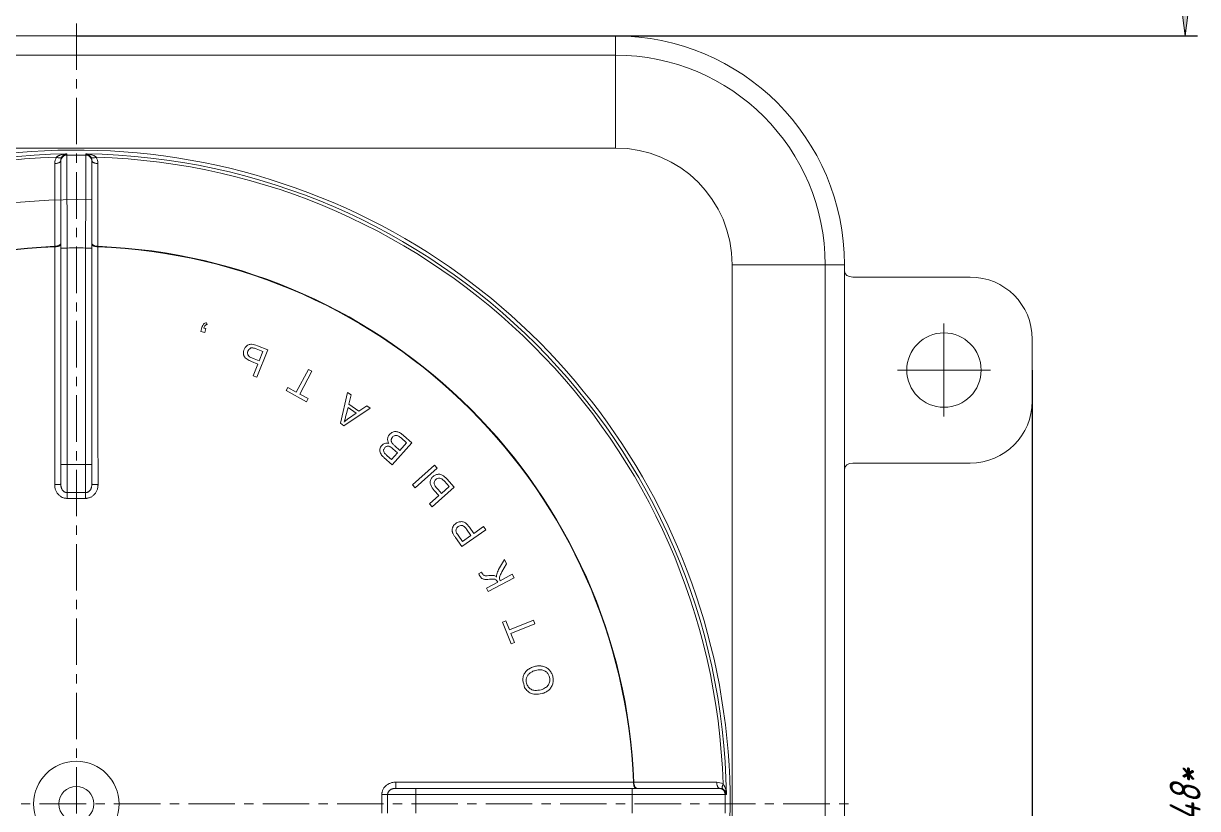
# Model space of a CAD drawing. Header units: millimetres. Extents: x -678 to 749, y -406 to 604.
# Drawn here: x -8.5 to 180.9, y -0.7 to 125.9 of the extents above; entities that cross this region are included whole.
import ezdxf

# ---------------------------------------------------------------- set-up
doc = ezdxf.new("R2010")
doc.units = ezdxf.units.MM
doc.linetypes.add('K5LT_AXLED', pattern=[12, 7.5, -1.5, 1.5, -1.5])
doc.linetypes.add('K5LT_THIN', pattern=[0])
doc.styles.add('KDIMTEXTSTYLE', font='GOST_AU.SHX', dxfattribs={"width": 0.96, "oblique": 15, "height": 5})
doc.dimstyles.new('KDIMSTYLE (1.00)', dxfattribs={"dimtxt": 5, "dimasz": 1, "dimexe": 2, "dimexo": 0, "dimgap": 1, "dimtad": 1, "dimtxsty": 'KDIMTEXTSTYLE', "dimsah": 1, "dimcen": 0, "dimdle": 1, "dimadec": 0, "dimazin": 0, "dimtfac": 0.667, "dimtmove": 0, "dimatfit": 3, "dimfxl": 1, "dimtvp": 1, "dimtolj": 1, "dimtzin": 0, "dimarcsym": 0})

# ---------------------------------------------------------------- blocks, each defined once
blk = doc.blocks.new('U5')
at = {"color": 30, "linetype": 'K5LT_AXLED', "lineweight": 18, "true_color": 0xff8000}
for q in [(140, 78), (132, 70), (140, 62), (148, 70)]:
    blk.add_line((140, 70), q, dxfattribs=at)
blk = doc.blocks.new('KDIMARROW_01')
blk.add_hatch(color=0).paths.add_polyline_path([(-5, -0.66), (0, 0), (-5, 0.66), (-4.5, 0)])
at = {"color": 0, "linetype": 'K5LT_THIN', "lineweight": 18}
for p, q in [((-4.5, 0), (-5, 0.66)), ((-5, 0.66), (0, 0)), ((0, 0), (-5, -0.66)), ((-5, -0.66), (-4.5, 0)), ((0, 0), (-1, 0))]:
    blk.add_line(p, q, dxfattribs=at)
blk = doc.blocks.new('U3')
at = {"color": 30, "linetype": 'K5LT_AXLED', "lineweight": 18, "true_color": 0xff8000}
for p, q in [((0, 125.928), (0, -134.296)), ((-125.928, 0), (125.928, 0))]:
    blk.add_line(p, q, dxfattribs=at)
at = {"color": 7, "linetype": 'K5LT_THIN', "lineweight": 18}
for p, q in [((87, 123.928), (-87, 123.928)), ((87, 123.928), (87, 120.828)), ((-87, 120.828), (87, 120.828)), ((87, 120.828), (87, 105.833)), ((-87, 105.833), (87, 105.833)), ((-1.514, 104.693), (-1.514, 104.891)), ((1.514, 104.693), (1.514, 104.891)), ((-3.481, 89.969), (-3.483, 103.331)), ((-2.5, 103.694), (-2.5, 103.831)), ((-2.5, 89.697), (-2.5, 103.694)), ((2.5, 103.694), (2.5, 103.831)), ((2.5, 89.697), (2.5, 103.694)), ((3.481, 89.969), (3.483, 103.331)), ((-3.484, 89.894), (-3.481, 89.969)), ((-2.5, 54.785), (-2.5, 89.697)), ((-1.5, 89.697), (-2.5, 89.697)), ((-1.5, 54.785), (-1.5, 89.697)), ((1.5, 54.785), (1.5, 89.697)), ((1.5, 89.697), (2.5, 89.697)), ((2.5, 54.785), (2.5, 89.697)), ((3.484, 89.894), (3.481, 89.969)), ((120.828, 87), (105.833, 87)), ((105.833, 87), (105.833, -87)), ((123.928, 87), (120.828, 87)), ((120.828, 87), (120.828, -87)), ((123.928, 85.982), (123.928, 87)), ((123.928, 85.982), (123.928, 54.018)), ((125.282, 85), (144.243, 85)), ((20.262, 76.873), (20.091, 76.232)), ((20.091, 76.232), (20.73, 76.061)), ((20.902, 76.702), (20.584, 76.787)), ((20.73, 76.061), (20.902, 76.702)), ((21.118, 77.358), (21.027, 77.641)), ((30.884, 73.272), (29.212, 73.937)), ((154.24, 75.003), (154.24, 64.997)), ((28.17, 73.565), (28.102, 73.537)), ((30.105, 73.007), (29.039, 73.431)), ((29.132, 68.862), (30.884, 73.272)), ((29.497, 71.479), (30.105, 73.007)), ((28.247, 71.394), (29.298, 70.976)), ((29.298, 70.976), (28.55, 69.093)), ((28.717, 71.789), (29.497, 71.479)), ((37.473, 70.113), (35.486, 66.428)), ((38.025, 69.816), (37.473, 70.113)), ((28.55, 69.093), (29.132, 68.862)), ((36.038, 66.131), (38.025, 69.816)), ((34.107, 67.172), (33.841, 66.679)), ((33.841, 66.679), (37.146, 64.897)), ((35.486, 66.428), (34.107, 67.172)), ((43.763, 66.406), (42.629, 61.406)), ((44.348, 65.997), (43.763, 66.406)), ((37.412, 65.39), (36.038, 66.131)), ((37.146, 64.897), (37.412, 65.39)), ((43.976, 64.502), (44.348, 65.997)), ((45.598, 63.366), (43.976, 64.502)), ((43.182, 61.019), (47.394, 63.864)), ((43.841, 63.972), (43.492, 62.612)), ((45.157, 63.051), (43.841, 63.972)), ((43.932, 62.209), (45.157, 63.051)), ((46.849, 64.245), (45.598, 63.366)), ((47.394, 63.864), (46.849, 64.245)), ((42.629, 61.406), (43.182, 61.019)), ((53.278, 58.257), (52.397, 59.041)), ((54.119, 58.258), (52.769, 59.459)), ((50.963, 54.713), (54.119, 58.258)), ((51.821, 56.619), (51.056, 57.3)), ((51.375, 57.766), (52.193, 57.038)), ((52.193, 57.038), (53.278, 58.257)), ((49.636, 55.894), (50.963, 54.713)), ((50.16, 56.177), (50.868, 55.548)), ((50.868, 55.548), (51.821, 56.619)), ((125.282, 55), (144.243, 55)), ((-2.5, 54.785), (-2.5, 51.58)), ((-2.5, 54.785), (-1.5, 54.785)), ((-1.5, 54.785), (-1.5, 50.227)), ((2.5, 54.785), (1.5, 54.785)), ((1.5, 54.785), (1.5, 50.227)), ((2.5, 54.785), (2.5, 51.58)), ((57.793, 54.642), (54.247, 51.486)), ((54.664, 51.018), (58.21, 54.173)), ((58.21, 54.173), (57.793, 54.642)), ((123.928, -54.018), (123.928, 54.018)), ((54.247, 51.486), (54.664, 51.018)), ((58.917, 50.101), (60.145, 51.195)), ((60.145, 51.195), (59.383, 52.051)), ((60.961, 51.081), (59.763, 52.428)), ((1.5, 50.227), (-1.5, 50.227)), ((58.513, 49.742), (56.999, 48.394)), ((57.416, 47.926), (60.961, 51.081)), ((57.761, 50.587), (58.513, 49.742)), ((58.358, 50.729), (58.917, 50.101)), ((56.999, 48.394), (57.416, 47.926)), ((61.708, 44.787), (61.63, 44.737)), ((62.192, 41.506), (66.08, 44.228)), ((63.681, 43.314), (62.979, 44.317)), ((64.14, 43.635), (63.443, 44.63)), ((65.721, 44.742), (64.14, 43.635)), ((66.08, 44.228), (65.721, 44.742)), ((61.168, 42.97), (62.192, 41.506)), ((61.597, 43.333), (62.292, 42.341)), ((62.292, 42.341), (63.681, 43.314)), ((69.066, 39.414), (68.139, 37.806)), ((68.677, 37.421), (69.436, 38.729)), ((69.436, 38.729), (69.066, 39.414)), ((65.392, 37.382), (64.913, 37.124)), ((65.393, 37.38), (65.392, 37.382)), ((65.396, 37.374), (65.393, 37.38)), ((65.399, 37.367), (65.396, 37.374)), ((65.404, 37.359), (65.399, 37.367)), ((65.41, 37.347), (65.404, 37.359)), ((65.417, 37.333), (65.41, 37.347)), ((65.426, 37.314), (65.417, 37.333)), ((65.438, 37.291), (65.426, 37.314)), ((65.447, 37.273), (65.438, 37.291)), ((65.449, 37.269), (65.447, 37.273)), ((65.456, 37.254), (65.449, 37.269)), ((65.469, 37.228), (65.456, 37.254)), ((65.479, 37.209), (65.469, 37.228)), ((65.486, 37.194), (65.479, 37.209)), ((65.492, 37.183), (65.486, 37.194)), ((65.496, 37.175), (65.492, 37.183)), ((65.499, 37.168), (65.496, 37.175)), ((65.502, 37.164), (65.499, 37.168)), ((65.504, 37.16), (65.502, 37.164)), ((65.505, 37.158), (65.504, 37.16)), ((65.506, 37.157), (65.505, 37.158)), ((65.845, 36.834), (65.821, 36.842)), ((66.46, 34.247), (70.638, 36.499)), ((70.341, 37.051), (68.386, 35.997)), ((70.638, 36.499), (70.341, 37.051)), ((67.992, 35.785), (66.163, 34.799)), ((66.163, 34.799), (66.46, 34.247)), ((69.305, 29.533), (68.784, 29.327)), ((68.784, 29.327), (70.17, 25.837)), ((69.883, 28.077), (69.305, 29.533)), ((73.774, 29.623), (69.883, 28.077)), ((70.115, 27.495), (74.005, 29.04)), ((74.005, 29.04), (73.774, 29.623)), ((70.691, 26.044), (70.115, 27.495)), ((70.17, 25.837), (70.691, 26.044)), ((76.365, 20.393), (76.348, 20.459)), ((54.785, 2.5), (51.58, 2.5)), ((54.785, 2.5), (89.697, 2.5)), ((54.785, 2.5), (54.785, 1.5)), ((89.697, 2.5), (103.694, 2.5)), ((89.697, 1.5), (89.697, 2.5)), ((89.894, 3.484), (89.969, 3.481)), ((89.969, 3.481), (103.331, 3.483)), ((103.694, 2.5), (103.831, 2.5)), ((54.785, 1.5), (50.227, 1.5)), ((50.227, -1.5), (50.227, 1.5)), ((54.785, 1.5), (89.697, 1.5)), ((104.693, 1.514), (104.891, 1.514))]:
    blk.add_line(p, q, dxfattribs=at)
for centre, radius in [((140, 70), 6), ((0, 0), 6.886), ((0, 0), 2.825)]:
    blk.add_circle(centre, radius, dxfattribs=at)
for centre, radius, start, end in [((87, 87), 36.928, 0, 90), ((87, 87), 33.828, 0, 90), ((0, 0), 105.5, 358.62681, 221.26681), ((0, 0), 104.902, 90.82719, 179.17281), ((0, 0), 104.402, 91.76362, 178.23638), ((0, 0), 104.704, 89.17123, 90.82877), ((0, 0), 104.902, 0.82719, 89.17281), ((0, 0), 104.402, 1.76362, 88.23638), ((87, 87), 18.833, 0, 90), ((0, 0), 97.5, 88.53072, 340), ((0, 0), 90.037, 92.21551, 177.78449), ((0, 0), 89.961, 92.21921, 177.78079), ((0, 0), 89.709, 89.04193, 90.95807), ((0, 0), 90.037, 2.21551, 87.78449), ((0, 0), 89.961, 2.21921, 87.78079), ((21.87, 76.443), 1.664, 152.66235, 165), ((21.126, 76.827), 0.827, 135.13058, 152.66235), ((21.053, 76.9), 0.723, 115.30383, 135.13058), ((22.138, 76.316), 1.624, 152.88751, 163.11922), ((21.222, 76.785), 0.595, 135.94284, 152.88751), ((21.18, 76.632), 1.021, 98.63645, 115.30383), ((21.156, 76.848), 0.504, 116.24797, 135.94283), ((21.214, 76.73), 0.635, 98.73053, 116.24797), ((28.408, 72.755), 1.463, 116.20621, 137.10309), ((28.184, 73.21), 0.955, 84.86912, 116.20622), ((27.968, 70.805), 3.37, 68.33333, 84.86912), ((28.581, 72.768), 1.626, 178.18726, 184.38395), ((28.427, 72.773), 1.472, 171.67425, 178.18726), ((27.981, 72.722), 1.024, 184.38395, 194.17019), ((28.391, 72.778), 1.435, 164.99725, 171.67425), ((28.008, 72.729), 1.052, 194.17019, 203.82469), ((28.396, 72.777), 1.441, 158.33333, 164.99725), ((28.078, 72.76), 1.129, 203.82469, 212.841), ((28.375, 72.786), 1.418, 137.10309, 158.33333), ((28.318, 72.915), 1.415, 212.841, 220.8927), ((28.177, 72.792), 1.227, 220.89269, 239.19313), ((28.314, 72.743), 0.692, 175.92668, 195.96082), ((28.517, 72.729), 0.895, 158.33333, 175.92668), ((28.307, 72.741), 0.685, 195.96081, 216.13614), ((28.6, 72.696), 0.984, 138.8227, 158.33333), ((28.356, 72.777), 0.745, 216.13614, 235.47433), ((28.499, 72.784), 0.851, 117.81603, 138.8227), ((28.873, 73.528), 1.657, 235.47433, 244.48349), ((32.062, 80.21), 9.061, 244.48349, 248.33333), ((28.364, 72.969), 0.627, 81.20947, 108.00728), ((28.051, 70.944), 2.676, 68.33333, 81.20947), ((30.051, 75.937), 4.888, 239.19313, 248.33333), ((24.155, 67.545), 19.957, 343.85053, 345.68768), ((35.822, 64.167), 7.811, 340.91372, 343.85053), ((47.279, 57.361), 5.89, 129.27434, 133.79188), ((47.505, 57.085), 6.247, 124.88767, 129.27434), ((51.306, 58.833), 1.083, 175.5349, 185.54584), ((51.349, 58.83), 1.126, 165.9026, 175.5349), ((51.377, 58.84), 1.154, 185.54584, 195.24261), ((51.323, 58.837), 1.098, 156.15163, 165.9026), ((51.37, 58.816), 1.15, 146.82364, 156.15163), ((51.568, 58.686), 1.387, 138.33333, 146.82364), ((51.63, 58.631), 1.47, 125.56144, 138.33333), ((51.558, 58.733), 1.345, 112.20642, 125.56144), ((51.522, 58.655), 0.716, 173.04766, 182.49926), ((51.542, 58.653), 0.735, 163.84489, 173.04766), ((51.555, 58.649), 0.749, 154.72496, 163.84489), ((51.596, 58.629), 0.795, 146.12108, 154.72496), ((51.742, 58.532), 0.97, 138.33333, 146.12108), ((51.738, 58.535), 0.965, 125.14417, 138.33333), ((51.613, 58.596), 1.493, 100.16877, 112.20642), ((51.6, 58.731), 0.725, 109.92014, 125.14417), ((51.522, 59.106), 0.975, 85.25817, 100.16877), ((51.626, 58.659), 0.802, 96.15205, 109.92016), ((51.605, 58.856), 0.604, 80.27864, 96.15205), ((51.506, 58.919), 1.163, 72.68516, 85.25817), ((51.573, 58.671), 0.791, 68.02529, 80.27863), ((51.315, 58.304), 1.806, 62.60528, 72.68516), ((51.379, 58.191), 1.31, 58.50912, 68.02529), ((51.565, 58.484), 0.962, 51.3741, 58.7875), ((51.135, 57.958), 2.196, 54.25899, 62.60529), ((48.6, 54.774), 5.711, 48.33333, 51.3741), ((49.875, 56.207), 4.353, 48.33333, 54.25899), ((50.102, 57.061), 1.127, 170.14955, 187.52743), ((50.14, 57.066), 1.165, 187.52743, 204.61592), ((50.26, 57.033), 1.286, 154.85186, 170.14956), ((50.095, 57.111), 1.104, 138.33333, 154.85186), ((50.061, 57.141), 1.059, 122.28971, 138.33333), ((50.103, 57.074), 1.138, 106.81543, 122.28971), ((50.148, 57.011), 0.568, 170.51612, 191.04408), ((50.276, 56.99), 0.697, 153.53834, 170.51613), ((50.192, 57.019), 0.613, 191.04408, 210.79617), ((50.429, 56.913), 0.868, 138.33333, 153.53834), ((50.066, 57.197), 1.01, 89.418, 106.81543), ((50.414, 56.926), 0.849, 122.03714, 138.33333), ((50.265, 57.165), 0.567, 102.06489, 122.03714), ((50.062, 56.795), 1.412, 74.7216, 89.418), ((50.262, 57.179), 0.552, 81.59953, 102.06488), ((51.48, 58.869), 1.261, 195.24261, 204.13715), ((51.816, 59.019), 1.629, 204.13715, 211.9608), ((50.222, 56.906), 0.829, 64.92164, 81.59953), ((50.187, 56.819), 0.922, 53.59278, 65.24731), ((48.054, 53.926), 4.516, 48.33333, 53.59278), ((51.491, 58.654), 0.685, 182.49926, 192.16142), ((51.515, 58.659), 0.709, 192.16142, 201.50382), ((51.636, 58.706), 0.839, 201.50382, 210.09197), ((51.973, 58.902), 1.228, 210.09197, 221.80322), ((53.995, 60.71), 3.942, 221.80322, 228.33333), ((50.364, 57.168), 1.411, 204.61592, 218.93873), ((51.809, 58.336), 3.269, 218.93873, 228.33333), ((50.542, 57.228), 1.019, 210.79616, 223.07014), ((53.834, 60.305), 5.526, 223.07014, 228.33333), ((58.5, 51.777), 1.415, 110.40406, 131.66667), ((58.514, 51.741), 1.454, 89.42841, 110.40406), ((58.519, 52.238), 0.956, 58.17722, 89.42841), ((57.249, 50.191), 3.365, 41.66667, 58.17722), ((57.939, 51.835), 0.851, 172.11771, 205.95906), ((58.577, 51.747), 1.495, 152.27225, 172.11771), ((60.645, 53.153), 3.86, 205.95906, 221.66667), ((58.483, 51.797), 1.388, 131.66667, 152.27225), ((58.459, 51.765), 0.722, 170.49229, 190.13262), ((58.416, 51.772), 0.679, 149.61855, 170.4923), ((58.479, 51.768), 0.742, 190.13262, 209.5019), ((58.62, 51.652), 0.915, 131.66667, 149.61855), ((59.363, 52.268), 1.758, 209.5019, 217.97582), ((65.271, 56.881), 9.254, 217.97582, 221.66667), ((58.905, 51.332), 1.345, 127.4539, 131.66667), ((58.731, 51.559), 1.059, 122.70557, 127.4539), ((58.594, 51.773), 0.804, 102.34923, 122.70557), ((58.547, 51.988), 0.584, 78.42479, 102.34923), ((58.509, 51.802), 0.774, 54.73315, 78.42478), ((57.501, 50.376), 2.52, 41.66667, 54.73315), ((62.166, 43.937), 1.61, 104.43167, 125), ((62.118, 44.125), 1.415, 82.47535, 104.43167), ((62.173, 44.542), 0.995, 51.79211, 82.47536), ((61.665, 44.197), 1.027, 172.32113, 180.27404), ((61.761, 44.198), 1.124, 180.27405, 187.55452), ((61.741, 44.187), 1.104, 164.65061, 172.32113), ((61.971, 44.225), 1.335, 187.55452, 194.23275), ((61.82, 44.165), 1.186, 157.49994, 164.65061), ((62.122, 44.264), 1.491, 194.23275, 200.22345), ((62.514, 44.408), 1.909, 200.22345, 205.51676), ((62.056, 44.068), 1.441, 151.01411, 157.49994), ((62.744, 44.483), 2.149, 204.6784, 211.40177), ((61.991, 44.103), 1.368, 137.5199, 151.01412), ((62.154, 43.955), 1.588, 125, 137.5199), ((61.993, 44.073), 0.737, 160.31834, 179.71902), ((61.963, 44.073), 0.708, 179.71902, 199.52067), ((62.109, 44.134), 0.866, 200.11515, 210.88387), ((62.016, 44.065), 0.762, 141.4167, 160.31834), ((66.441, 46.725), 5.914, 210.88387, 215), ((62.208, 43.912), 1.008, 125, 141.4167), ((62.178, 43.995), 0.922, 100.2066, 120.66941), ((62.138, 44.218), 0.695, 76.60242, 100.2066), ((62.138, 44.221), 0.692, 49.71896, 76.60242), ((61.112, 43.01), 2.279, 35, 49.71896), ((60.768, 42.757), 3.266, 35, 51.79211), ((67.308, 47.269), 7.495, 211.40177, 215), ((64.978, 37.135), 0.0666, 189.93508, 207.36421), ((83.894, 46.925), 21.365, 207.36421, 208.33333), ((66.08, 37.32), 1.127, 208.33333, 222.47934), ((65.996, 37.243), 1.014, 222.47934, 237.40157), ((66.098, 37.402), 1.203, 237.40157, 250.02304), ((66.323, 37.598), 0.929, 208.33333, 225.04502), ((65.969, 37.243), 0.428, 225.04502, 249.76528), ((65.987, 37.097), 0.878, 250.02304, 264.80817), ((66.051, 37.495), 0.692, 252.76192, 269.70953), ((66.072, 38.027), 1.811, 264.80817, 272.09494), ((66.069, 41.082), 4.279, 269.70953, 276.50533), ((65.819, 44.929), 8.718, 272.09494, 275.41433), ((67.226, 31.087), 5.782, 90.32015, 96.67585), ((67.238, 29.675), 6.602, 89.23871, 95.1762), ((67.197, 36.171), 0.698, 71.95356, 90.32015), ((67.315, 35.485), 0.791, 72.03193, 89.23871), ((67.055, 35.735), 1.157, 60.81211, 71.95356), ((67.416, 35.797), 0.463, 43.75964, 72.03193), ((66.949, 35.546), 1.374, 50.5908, 60.81211), ((66.644, 35.058), 1.532, 28.33333, 43.75964), ((68.729, 36.815), 0.931, 165.1799, 192.94856), ((70.812, 36.264), 3.086, 150.03246, 165.1799), ((68.978, 36.423), 0.707, 166.15314, 189.03809), ((69.258, 36.467), 0.991, 189.03809, 208.33333), ((69.759, 36.23), 1.512, 155.0053, 166.15315), ((74.543, 34), 6.79, 149.7507, 155.0053), ((74.089, 19.999), 2.048, 147.51602, 164.19424), ((74.163, 19.952), 2.136, 131.18853, 147.51602), ((74.419, 19.66), 2.524, 117.23505, 131.18853), ((74.191, 19.814), 1.637, 129.33692, 145.47634), ((74.419, 19.536), 1.996, 115.93575, 129.33692), ((74.765, 18.988), 3.279, 105, 117.23505), ((74.855, 18.64), 2.993, 105, 115.93575), ((74.744, 19.064), 3.201, 92.31237, 105), ((74.807, 18.819), 2.808, 87.09201, 105), ((74.716, 19.759), 2.505, 77.96137, 92.31237), ((74.873, 20.128), 1.497, 62.47923, 87.09201), ((74.793, 20.119), 2.138, 61.3205, 77.96136), ((74.779, 19.947), 1.701, 57.73868, 62.47923), ((74.863, 20.08), 1.543, 52.76142, 57.73868), ((74.937, 20.178), 1.421, 32.96436, 52.76142), ((74.893, 20.302), 1.929, 43.79365, 61.3205), ((74.684, 20.014), 1.723, 15, 32.96436), ((74.588, 20.009), 2.352, 29.29106, 43.79365), ((74.527, 19.975), 2.422, 15, 29.29106), ((74.188, 19.971), 2.151, 164.19425, 180.12869), ((74.504, 19.972), 2.467, 180.12869, 181.65491), ((0, 0), 74.737, 14.56548, 15.44298), ((74.084, 19.909), 1.498, 162.69974, 179.27107), ((74.248, 19.907), 1.662, 179.27107, 195), ((74.25, 19.907), 1.664, 195, 216.79891), ((74.028, 19.927), 1.439, 145.47634, 162.69974), ((74.882, 20.021), 1.519, 303.81028, 328.00112), ((74.863, 20.032), 1.541, 328.00113, 350.61289), ((74.824, 20.039), 1.581, 350.61289, 12.93306), ((74.841, 19.965), 2.109, 327.08102, 343.41923), ((74.85, 19.962), 2.1, 343.41923, 359.84653), ((74.485, 19.963), 2.466, 359.84653, 15), ((74.409, 19.927), 2.363, 208.61515, 218.47836), ((74.171, 19.738), 2.059, 218.47836, 241.55071), ((74.241, 19.9), 1.652, 216.79891, 238.67435), ((74.162, 19.72), 2.039, 241.55072, 266.10485), ((74.024, 19.545), 1.236, 238.67435, 267.58595), ((74.114, 21.667), 3.361, 267.58595, 285), ((74.256, 21.1), 3.422, 266.10485, 285), ((74.337, 20.834), 2.498, 285, 303.81028), ((74.436, 20.429), 2.728, 285, 297.90195), ((74.446, 20.41), 2.706, 297.90195, 310.8553), ((74.817, 19.981), 2.138, 310.8553, 327.08102), ((0, 0), 89.709, 359.04193, 0.95807), ((0, 0), 104.704, 359.17123, 0.82877)]:
    blk.add_arc(centre, radius, start, end, dxfattribs=at)
for centre, major_axis, ratio, start_param, end_param in [((125.307, 86), (-1.378, -0.038), 0.7252436, 6.2631755, 7.8159518), ((144.236, 74.997), (7.076, 7.076), 0.999315, 5.4981298, 7.0682409), ((144.236, 65.003), (-7.076, 7.076), 0.999315, 2.3565371, 3.9266482), ((125.307, 54), (1.378, -0.038), 0.7252436, 1.6088262, 3.1616025)]:
    blk.add_ellipse(centre, major_axis=major_axis, ratio=ratio, start_param=start_param, end_param=end_param, dxfattribs=at)
for points in [[(-3.483, 103.331), (-3.483, 103.683), (-3.396, 104.031), (-3.213, 104.353)], [(3.483, 103.331), (3.483, 103.683), (3.396, 104.031), (3.213, 104.353)], [(1.5, 49.297), (0.5, 49.299), (-0.5, 49.299), (-1.5, 49.297)], [(103.331, 3.483), (103.683, 3.483), (104.031, 3.396), (104.353, 3.213)], [(49.301, 0), (49.297, 0.5), (49.304, 1), (49.297, 1.5)], [(49.297, -1.5), (49.304, -1), (49.297, -0.5), (49.301, 0)]]:
    blk.add_open_spline(points, degree=3, dxfattribs=at)
for points, knots in [([(-3.213, 104.353), (-3.174, 104.387), (-3.094, 104.448), (-2.973, 104.524), (-2.857, 104.586), (-2.736, 104.642), (-2.597, 104.697), (-2.429, 104.753), (-2.233, 104.804), (-2.01, 104.847), (-1.768, 104.878), (-1.6, 104.888), (-1.514, 104.891)], [0, 0, 0, 0, 1.0844831, 2.0841679, 2.9990545, 3.8845055, 4.936497, 6.1989004, 7.6939587, 9.328401, 11.12295, 13, 13, 13, 13]), ([(-3.213, 104.353), (-3.152, 104.327), (-3.037, 104.284), (-2.88, 104.244), (-2.743, 104.225), (-2.626, 104.223), (-2.525, 104.239), (-2.43, 104.276), (-2.383, 104.318), (-2.364, 104.35)], [0, 0, 0, 0, 1.5745467, 3.0036237, 4.2683438, 5.5740649, 6.8385622, 8.0807228, 10, 10, 10, 10]), ([(-2.5, 103.694), (-2.5, 103.762), (-2.487, 103.891), (-2.433, 104.068), (-2.354, 104.222), (-2.255, 104.356), (-2.135, 104.472), (-1.993, 104.569), (-1.837, 104.64), (-1.674, 104.682), (-1.567, 104.692), (-1.514, 104.693)], [0, 0, 0, 0, 1.5725562, 3.0009838, 4.2629071, 5.5585007, 6.8476247, 8.1068869, 9.5121975, 10.794646, 12, 12, 12, 12]), ([(-2.5, 103.831), (-2.5, 103.861), (-2.498, 103.898), (-2.494, 103.943), (-2.491, 103.973), (-2.486, 104.006), (-2.478, 104.046), (-2.467, 104.097), (-2.437, 104.201), (-2.399, 104.287), (-2.364, 104.35)], [0, 0, 0, 0, 1.6534585, 2.2715194, 2.8926311, 3.5456504, 4.3643777, 5.387311, 6.7814775, 11, 11, 11, 11]), ([(-2.364, 104.35), (-2.344, 104.385), (-2.305, 104.446), (-2.245, 104.521), (-2.188, 104.582), (-2.129, 104.638), (-2.059, 104.693), (-1.974, 104.75), (-1.874, 104.802), (-1.761, 104.846), (-1.641, 104.877), (-1.557, 104.888), (-1.514, 104.891)], [0, 0, 0, 0, 1.1103498, 2.1017407, 3.0051846, 3.8635707, 4.9194611, 6.2110823, 7.7437205, 9.3850736, 11.1532252, 13, 13, 13, 13]), ([(-1.5, 89.697), (-1.501, 90.378), (-1.502, 91.654), (-1.504, 93.43), (-1.506, 95.024), (-1.507, 96.525), (-1.508, 97.962), (-1.51, 99.304), (-1.511, 100.518), (-1.512, 101.592), (-1.513, 102.504), (-1.513, 103.251), (-1.514, 103.837), (-1.514, 104.285), (-1.514, 104.588), (-1.514, 104.679), (-1.514, 104.693)], [0, 0, 0, 0, 1.499825, 2.8078924, 3.977529, 5.1772011, 6.41404, 7.629507, 8.8467109, 10.0550277, 11.2446705, 12.3788733, 13.4977728, 14.5889808, 15.7686046, 17, 17, 17, 17]), ([(1.5, 89.697), (1.501, 90.378), (1.502, 91.654), (1.504, 93.43), (1.506, 95.024), (1.507, 96.525), (1.508, 97.962), (1.51, 99.304), (1.511, 100.518), (1.512, 101.592), (1.513, 102.504), (1.513, 103.251), (1.514, 103.837), (1.514, 104.285), (1.514, 104.588), (1.514, 104.679), (1.514, 104.693)], [0, 0, 0, 0, 1.499825, 2.8078924, 3.977529, 5.1772011, 6.41404, 7.629507, 8.8467109, 10.0550277, 11.2446705, 12.3788733, 13.4977728, 14.5889808, 15.7686046, 17, 17, 17, 17]), ([(3.213, 104.353), (3.174, 104.387), (3.094, 104.448), (2.973, 104.524), (2.857, 104.586), (2.736, 104.642), (2.597, 104.697), (2.429, 104.753), (2.233, 104.804), (2.01, 104.847), (1.768, 104.878), (1.6, 104.888), (1.514, 104.891)], [0, 0, 0, 0, 1.0844831, 2.0841679, 2.9990545, 3.8845055, 4.936497, 6.1989004, 7.6939587, 9.328401, 11.12295, 13, 13, 13, 13]), ([(2.364, 104.35), (2.344, 104.385), (2.305, 104.446), (2.245, 104.521), (2.188, 104.582), (2.129, 104.638), (2.059, 104.693), (1.974, 104.75), (1.874, 104.802), (1.761, 104.846), (1.641, 104.877), (1.557, 104.888), (1.514, 104.891)], [0, 0, 0, 0, 1.1103498, 2.1017407, 3.0051846, 3.8635707, 4.9194611, 6.2110823, 7.7437205, 9.3850736, 11.1532252, 13, 13, 13, 13]), ([(2.5, 103.694), (2.5, 103.762), (2.487, 103.891), (2.433, 104.068), (2.354, 104.222), (2.255, 104.356), (2.135, 104.472), (1.993, 104.569), (1.837, 104.64), (1.674, 104.682), (1.567, 104.692), (1.514, 104.693)], [0, 0, 0, 0, 1.5725562, 3.0009838, 4.2629071, 5.5585007, 6.8476247, 8.1068869, 9.5121975, 10.794646, 12, 12, 12, 12]), ([(3.213, 104.353), (3.152, 104.327), (3.037, 104.284), (2.88, 104.244), (2.743, 104.225), (2.626, 104.223), (2.525, 104.239), (2.43, 104.276), (2.383, 104.318), (2.364, 104.35)], [0, 0, 0, 0, 1.5745686, 3.0036653, 4.2684022, 5.5741376, 6.8386474, 8.0808194, 10, 10, 10, 10]), ([(2.5, 103.831), (2.5, 103.861), (2.498, 103.898), (2.494, 103.943), (2.491, 103.973), (2.486, 104.006), (2.478, 104.046), (2.467, 104.097), (2.437, 104.201), (2.399, 104.287), (2.364, 104.35)], [0, 0, 0, 0, 1.6534585, 2.2715194, 2.8926311, 3.5456504, 4.3643777, 5.387311, 6.7814775, 11, 11, 11, 11]), ([(-3.483, 103.331), (-3.415, 103.331), (-3.286, 103.339), (-3.11, 103.368), (-2.957, 103.408), (-2.825, 103.459), (-2.711, 103.52), (-2.619, 103.589), (-2.553, 103.664), (-2.51, 103.745), (-2.5, 103.801), (-2.5, 103.831)], [0, 0, 0, 0, 1.5759397, 3.0073022, 4.2706819, 5.5703197, 6.8496057, 8.1337264, 9.3895817, 10.6194491, 12, 12, 12, 12]), ([(3.483, 103.331), (3.415, 103.331), (3.288, 103.339), (3.116, 103.367), (2.968, 103.405), (2.836, 103.454), (2.72, 103.514), (2.626, 103.583), (2.556, 103.66), (2.511, 103.743), (2.5, 103.801), (2.5, 103.831)], [0, 0, 0, 0, 1.5754815, 2.9484781, 4.1750707, 5.4370281, 6.736237, 8.0307457, 9.297427, 10.6252216, 12, 12, 12, 12]), ([(-3.484, 89.894), (-3.484, 87.075), (-3.485, 81.652), (-3.487, 73.757), (-3.49, 66.33), (-3.493, 59.024), (-3.496, 54.055), (-3.497, 51.539)], [0, 0, 0, 0, 1.8800531, 3.5385195, 4.9922129, 6.4793731, 8, 8, 8, 8]), ([(-2.5, 90.318), (-2.5, 90.289), (-2.513, 90.234), (-2.567, 90.159), (-2.646, 90.094), (-2.745, 90.037), (-2.865, 89.988), (-3.007, 89.947), (-3.162, 89.917), (-3.325, 89.899), (-3.432, 89.894), (-3.484, 89.894)], [0, 0, 0, 0, 1.5744937, 3.0046585, 4.2681804, 5.5655108, 6.8561904, 8.1169868, 9.5226598, 10.8018154, 12, 12, 12, 12]), ([(-3.481, 89.969), (-3.413, 89.97), (-3.283, 89.978), (-3.107, 90.007), (-2.955, 90.047), (-2.823, 90.098), (-2.709, 90.16), (-2.618, 90.229), (-2.552, 90.304), (-2.51, 90.384), (-2.5, 90.44), (-2.5, 90.469)], [0, 0, 0, 0, 1.5772861, 3.0102223, 4.2757222, 5.5782261, 6.8612554, 8.1491202, 9.4102446, 10.6464253, 12, 12, 12, 12]), ([(2.5, 90.469), (2.5, 90.435), (2.513, 90.37), (2.567, 90.282), (2.646, 90.205), (2.745, 90.138), (2.866, 90.08), (3.002, 90.033), (3.151, 89.999), (3.311, 89.976), (3.422, 89.97), (3.481, 89.969)], [0, 0, 0, 0, 1.5772695, 3.0101397, 4.2755204, 5.5778718, 6.8607483, 8.1484974, 9.4095858, 10.6458054, 12, 12, 12, 12]), ([(3.484, 89.894), (3.416, 89.894), (3.286, 89.901), (3.11, 89.925), (2.957, 89.959), (2.825, 90.003), (2.711, 90.054), (2.616, 90.115), (2.548, 90.182), (2.508, 90.251), (2.5, 90.296), (2.5, 90.318)], [0, 0, 0, 0, 1.5745056, 3.0047281, 4.268356, 5.5658244, 6.8566356, 8.1175319, 9.5232355, 10.8022018, 12, 12, 12, 12]), ([(3.484, 89.894), (3.484, 87.075), (3.485, 81.652), (3.487, 73.757), (3.49, 66.33), (3.493, 59.024), (3.496, 54.055), (3.497, 51.539)], [0, 0, 0, 0, 1.880053, 3.5385193, 4.9922126, 6.4793728, 8, 8, 8, 8]), ([(1.5, 54.785), (1.285, 54.785), (1.071, 54.785), (0.578, 54.785), (0.301, 54.785), (-0.254, 54.785), (-0.532, 54.785), (-1.04, 54.785), (-1.27, 54.785), (-1.5, 54.785)], [3.0524427, 3.0524427, 3.0524427, 3.0524427, 3.14582289, 3.14582289, 3.26658846, 3.26658846, 3.38735688, 3.38735688, 3.48749195, 3.48749195, 3.48749195, 3.48749195]), ([(-3.497, 51.539), (-3.429, 51.539), (-3.301, 51.54), (-3.128, 51.542), (-2.978, 51.545), (-2.845, 51.549), (-2.728, 51.554), (-2.632, 51.56), (-2.559, 51.566), (-2.511, 51.573), (-2.5, 51.578), (-2.5, 51.58)], [0, 0, 0, 0, 1.5667285, 2.9323337, 4.1523046, 5.4050114, 6.6916251, 7.9712086, 9.2207155, 10.5684966, 12, 12, 12, 12]), ([(-3.497, 51.539), (-3.497, 51.514), (-3.497, 51.464), (-3.494, 51.389), (-3.489, 51.313), (-3.474, 51.155), (-3.437, 50.943), (-3.361, 50.681), (-3.268, 50.455), (-3.15, 50.239), (-3.01, 50.039), (-2.851, 49.86), (-2.672, 49.701), (-2.48, 49.568), (-2.277, 49.461), (-2.071, 49.382), (-1.869, 49.33), (-1.679, 49.302), (-1.558, 49.297), (-1.5, 49.297)], [0, 0, 0, 0, 0.5331376, 1.0096541, 1.4734775, 2.0294856, 4.1150704, 5.5987457, 7.1574255, 8.6414175, 10.0655955, 11.5080435, 12.8745984, 14.2268765, 15.5163591, 16.7850397, 17.9662648, 19.0189331, 20, 20, 20, 20]), ([(-2.5, 51.58), (-2.5, 51.564), (-2.5, 51.524), (-2.497, 51.451), (-2.49, 51.348), (-2.473, 51.214), (-2.439, 51.055), (-2.386, 50.895), (-2.315, 50.744), (-2.23, 50.611), (-2.13, 50.494), (-2.019, 50.398), (-1.9, 50.324), (-1.786, 50.274), (-1.689, 50.247), (-1.621, 50.235), (-1.576, 50.23), (-1.546, 50.228), (-1.522, 50.227), (-1.508, 50.227), (-1.5, 50.227)], [0, 0, 0, 0, 0.5402981, 1.2742109, 2.2589798, 3.8057557, 5.5842555, 7.5263088, 9.3252679, 11.1300353, 12.8483429, 14.5572128, 16.1680162, 17.7159473, 18.9041562, 19.7049926, 20.1346414, 20.4876743, 20.7588547, 21, 21, 21, 21]), ([(2.5, 51.58), (2.5, 51.564), (2.5, 51.524), (2.497, 51.451), (2.49, 51.348), (2.473, 51.214), (2.439, 51.055), (2.386, 50.895), (2.315, 50.744), (2.23, 50.611), (2.13, 50.495), (2.019, 50.399), (1.9, 50.324), (1.786, 50.274), (1.689, 50.247), (1.622, 50.235), (1.577, 50.23), (1.547, 50.228), (1.523, 50.227), (1.508, 50.227), (1.5, 50.227)], [0, 0, 0, 0, 0.5402745, 1.2738298, 2.2582944, 3.8048976, 5.5833416, 7.5255263, 9.3243095, 11.1289344, 12.8466512, 14.5552028, 16.1657155, 17.7127196, 18.897413, 19.6955331, 20.122812, 20.4749741, 20.7497171, 21, 21, 21, 21]), ([(3.497, 51.539), (3.497, 51.514), (3.497, 51.464), (3.494, 51.389), (3.489, 51.313), (3.474, 51.156), (3.438, 50.944), (3.361, 50.683), (3.269, 50.456), (3.151, 50.24), (3.012, 50.041), (2.852, 49.861), (2.674, 49.703), (2.482, 49.57), (2.28, 49.462), (2.077, 49.384), (1.879, 49.332), (1.71, 49.306), (1.586, 49.298), (1.523, 49.297), (1.5, 49.297)], [0, 0, 0, 0, 0.5597703, 1.0600342, 1.5466275, 2.1284364, 4.3095218, 5.8657867, 7.5019588, 9.0607716, 10.5561862, 12.0700087, 13.505489, 14.922946, 16.2804771, 17.598539, 18.7908774, 19.8875356, 20.6063073, 21, 21, 21, 21]), ([(3.497, 51.539), (3.429, 51.539), (3.3, 51.54), (3.123, 51.542), (2.969, 51.545), (2.835, 51.549), (2.719, 51.554), (2.626, 51.56), (2.558, 51.566), (2.511, 51.573), (2.5, 51.578), (2.5, 51.58)], [0, 0, 0, 0, 1.5608857, 2.979013, 4.2308275, 5.5191174, 6.7869216, 8.063142, 9.3043571, 10.5139016, 12, 12, 12, 12]), ([(-1.5, 49.297), (-1.5, 49.364), (-1.5, 49.494), (-1.5, 49.671), (-1.5, 49.826), (-1.5, 49.96), (-1.5, 50.072), (-1.5, 50.162), (-1.5, 50.207), (-1.5, 50.227)], [0, 0, 0, 0, 1.7438072, 3.3271677, 4.7338081, 6.1505285, 7.5206326, 8.7936754, 10, 10, 10, 10]), ([(1.5, 49.297), (1.5, 49.364), (1.5, 49.494), (1.5, 49.671), (1.5, 49.826), (1.5, 49.96), (1.5, 50.072), (1.5, 50.162), (1.5, 50.207), (1.5, 50.227)], [0, 0, 0, 0, 1.7438122, 3.3271923, 4.7338638, 6.1506222, 7.52076, 8.7937712, 10, 10, 10, 10]), ([(51.539, 3.497), (51.514, 3.497), (51.464, 3.497), (51.389, 3.494), (51.313, 3.489), (51.156, 3.474), (50.945, 3.438), (50.683, 3.361), (50.456, 3.269), (50.24, 3.151), (50.041, 3.012), (49.861, 2.852), (49.702, 2.673), (49.569, 2.482), (49.462, 2.279), (49.381, 2.07), (49.329, 1.866), (49.302, 1.675), (49.297, 1.556), (49.297, 1.5)], [0, 0, 0, 0, 0.5330978, 1.0095199, 1.4728544, 2.0262791, 4.1026221, 5.5859119, 7.1468637, 8.630917, 10.0549156, 11.4976162, 12.8637216, 14.2171191, 15.5019812, 16.7814286, 17.9945718, 19.0557519, 20, 20, 20, 20]), ([(51.58, 2.5), (51.564, 2.5), (51.524, 2.5), (51.451, 2.497), (51.348, 2.49), (51.214, 2.473), (51.055, 2.439), (50.895, 2.386), (50.744, 2.315), (50.611, 2.23), (50.494, 2.13), (50.398, 2.019), (50.324, 1.9), (50.274, 1.785), (50.246, 1.688), (50.235, 1.62), (50.23, 1.574), (50.228, 1.545), (50.227, 1.522), (50.227, 1.507), (50.227, 1.5)], [0, 0, 0, 0, 0.5402663, 1.2736364, 2.2575715, 3.8039881, 5.5821972, 7.5244271, 9.3231425, 11.1290386, 12.8483804, 14.5580451, 16.1689631, 17.7183433, 18.913569, 19.7198413, 20.1540937, 20.507203, 20.7725374, 21, 21, 21, 21]), ([(89.894, 3.484), (87.075, 3.484), (81.652, 3.485), (73.757, 3.487), (66.33, 3.49), (59.024, 3.493), (54.055, 3.496), (51.539, 3.497)], [0, 0, 0, 0, 1.880053, 3.5385192, 4.9922126, 6.4793728, 8, 8, 8, 8]), ([(51.539, 3.497), (51.539, 3.429), (51.54, 3.301), (51.542, 3.128), (51.545, 2.978), (51.549, 2.845), (51.554, 2.728), (51.56, 2.632), (51.566, 2.559), (51.573, 2.511), (51.578, 2.5), (51.58, 2.5)], [0, 0, 0, 0, 1.5666818, 2.9322553, 4.1522385, 5.4049935, 6.6917086, 7.9714133, 9.221063, 10.5687744, 12, 12, 12, 12]), ([(90.318, 2.5), (90.289, 2.5), (90.234, 2.513), (90.159, 2.567), (90.094, 2.646), (90.037, 2.745), (89.988, 2.865), (89.947, 3.007), (89.917, 3.162), (89.899, 3.325), (89.894, 3.432), (89.894, 3.484)], [0, 0, 0, 0, 1.5744937, 3.0046585, 4.2681804, 5.5655108, 6.8561904, 8.1169868, 9.5226598, 10.8018154, 12, 12, 12, 12]), ([(89.969, 3.481), (89.97, 3.413), (89.978, 3.283), (90.007, 3.107), (90.047, 2.955), (90.098, 2.823), (90.16, 2.709), (90.229, 2.618), (90.304, 2.552), (90.384, 2.51), (90.44, 2.5), (90.469, 2.5)], [0, 0, 0, 0, 1.5772861, 3.0102223, 4.2757222, 5.5782261, 6.8612554, 8.1491202, 9.4102446, 10.6464253, 12, 12, 12, 12]), ([(103.331, 3.483), (103.331, 3.415), (103.339, 3.286), (103.368, 3.11), (103.408, 2.957), (103.459, 2.825), (103.52, 2.711), (103.589, 2.619), (103.664, 2.553), (103.745, 2.51), (103.801, 2.5), (103.831, 2.5)], [0, 0, 0, 0, 1.5759397, 3.0073022, 4.2706819, 5.5703197, 6.8496057, 8.1337264, 9.3895817, 10.6194491, 12, 12, 12, 12]), ([(103.694, 2.5), (103.762, 2.5), (103.891, 2.487), (104.068, 2.433), (104.222, 2.354), (104.356, 2.255), (104.472, 2.135), (104.569, 1.993), (104.64, 1.837), (104.682, 1.674), (104.692, 1.567), (104.693, 1.514)], [0, 0, 0, 0, 1.5725562, 3.0009838, 4.2629071, 5.5585007, 6.8476247, 8.1068869, 9.5121975, 10.794646, 12, 12, 12, 12]), ([(103.831, 2.5), (103.861, 2.5), (103.898, 2.498), (103.943, 2.494), (103.973, 2.491), (104.006, 2.486), (104.046, 2.478), (104.097, 2.467), (104.201, 2.437), (104.287, 2.399), (104.35, 2.364)], [0, 0, 0, 0, 1.6534585, 2.2715194, 2.8926311, 3.5456504, 4.3643777, 5.387311, 6.7814775, 11, 11, 11, 11]), ([(104.353, 3.213), (104.327, 3.152), (104.284, 3.037), (104.244, 2.88), (104.225, 2.743), (104.223, 2.626), (104.239, 2.525), (104.276, 2.43), (104.318, 2.383), (104.35, 2.364)], [0, 0, 0, 0, 1.5745467, 3.0036237, 4.2683438, 5.5740649, 6.8385622, 8.0807228, 10, 10, 10, 10]), ([(104.35, 2.364), (104.385, 2.344), (104.446, 2.305), (104.521, 2.245), (104.582, 2.188), (104.638, 2.129), (104.693, 2.059), (104.75, 1.974), (104.802, 1.874), (104.846, 1.761), (104.877, 1.641), (104.888, 1.557), (104.891, 1.514)], [0, 0, 0, 0, 1.1103498, 2.1017407, 3.0051846, 3.8635707, 4.9194611, 6.2110823, 7.7437205, 9.3850736, 11.1532252, 13, 13, 13, 13]), ([(104.353, 3.213), (104.387, 3.174), (104.448, 3.094), (104.524, 2.973), (104.586, 2.857), (104.642, 2.736), (104.697, 2.597), (104.753, 2.429), (104.804, 2.233), (104.847, 2.01), (104.878, 1.768), (104.888, 1.6), (104.891, 1.514)], [0, 0, 0, 0, 1.0844831, 2.0841679, 2.9990545, 3.8845055, 4.936497, 6.1989004, 7.6939587, 9.328401, 11.12295, 13, 13, 13, 13]), ([(49.297, 1.5), (49.364, 1.5), (49.494, 1.5), (49.671, 1.5), (49.826, 1.5), (49.96, 1.5), (50.072, 1.5), (50.162, 1.5), (50.207, 1.5), (50.227, 1.5)], [0, 0, 0, 0, 1.7438053, 3.3271638, 4.7338026, 6.1505212, 7.5206237, 8.793669, 10, 10, 10, 10]), ([(54.785, -1.5), (54.785, -1.229), (54.785, -0.957), (54.785, -0.457), (54.785, -0.229), (54.785, 0.278), (54.785, 0.555), (54.785, 1.055), (54.785, 1.278), (54.785, 1.5)], [3.04894473, 3.04894473, 3.04894473, 3.04894473, 3.16695517, 3.16695517, 3.26644306, 3.26644306, 3.38719046, 3.38719046, 3.48396021, 3.48396021, 3.48396021, 3.48396021]), ([(89.697, 1.5), (90.378, 1.501), (91.654, 1.502), (93.43, 1.504), (95.024, 1.506), (96.525, 1.507), (97.962, 1.508), (99.304, 1.51), (100.518, 1.511), (101.592, 1.512), (102.504, 1.513), (103.251, 1.513), (103.837, 1.514), (104.285, 1.514), (104.588, 1.514), (104.679, 1.514), (104.693, 1.514)], [0, 0, 0, 0, 1.499825, 2.8078924, 3.977529, 5.1772011, 6.41404, 7.629507, 8.8467109, 10.0550277, 11.2446705, 12.3788733, 13.4977728, 14.5889808, 15.7686046, 17, 17, 17, 17])]:
    blk.add_open_spline(points, degree=3, knots=knots, dxfattribs=at)
blk.add_blockref('U5', (0, 0))
at = {"color": 7}
blk.add_linear_dim(base=(178.912, -123.928), p1=(0, 123.928), p2=(-6, -123.928), angle=90, location=(178.912, 0.072), text='\\H5.0;\\W0.965;\\Q15;\\H5.0;\\W0.965;\\Q15;\\Q15;248\\H5.0;\\W0.965;\\Q15;\\Q15;*', dimstyle='KDIMSTYLE (1.00)', override={"dimexo": 0, "dimblk1": 'KDIMARROW_01', "dimblk2": 'KDIMARROW_01', "dimse1": 0, "dimse2": 0, "dimclrt": 7, "dimtolj": 1}, dxfattribs=at).render()
blk.add_linear_dim(base=(-154.24, -149.35), p1=(154.24, 70), p2=(-154.24, 70), location=(-0.24, -149.35), text='\\H5.0;\\W0.965;\\Q15;\\H5.0;\\W0.965;\\Q15;\\Q15;309\\H5.0;\\W0.965;\\Q15;\\Q15;*', dimstyle='KDIMSTYLE (1.00)', override={"dimexo": 0, "dimblk1": 'KDIMARROW_01', "dimblk2": 'KDIMARROW_01', "dimse1": 0, "dimse2": 0, "dimclrt": 7, "dimtolj": 1}, dxfattribs=at).render()
blk = doc.blocks.new('U0')
blk.add_blockref('U3', (0, 0))

msp = doc.modelspace()

# ---------------------------------------------------------------- block references
msp.add_blockref('U0', (0, 0))

doc.saveas('drawing.dxf')
